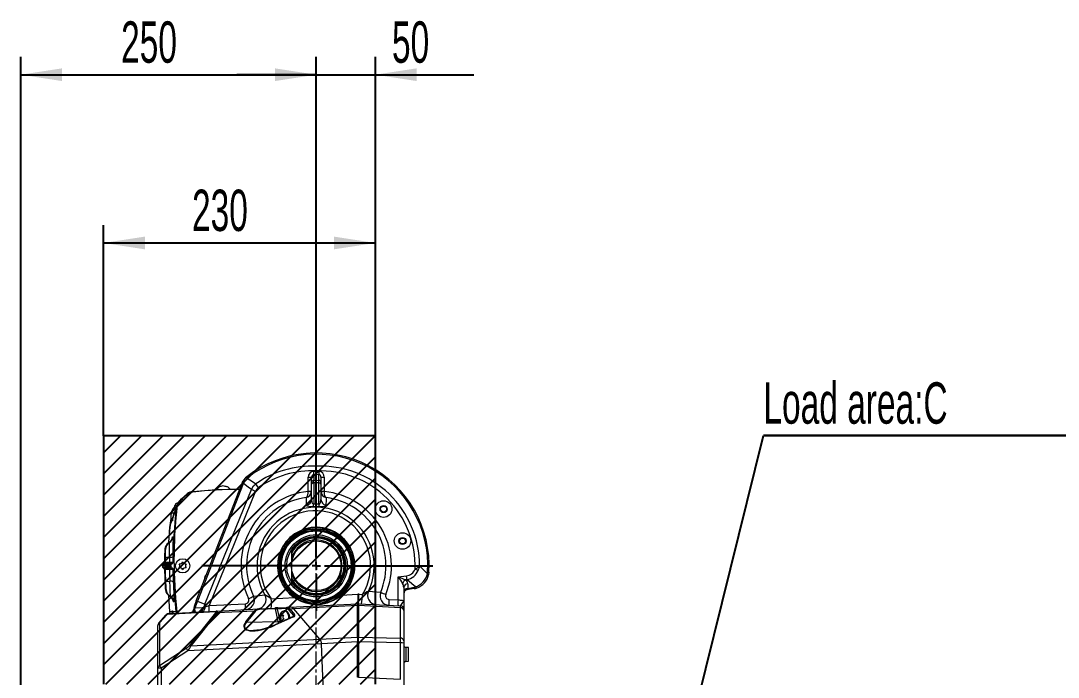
# Model space of a CAD drawing. Header units: millimetres. Extents: x -280 to 408, y 33 to 269.
# Drawn here: x 190 to 277.7, y 213.9 to 269.4 of the extents above; entities that cross this region are included whole.
import ezdxf

# ---------------------------------------------------------------- set-up
doc = ezdxf.new("R2010")
doc.units = ezdxf.units.MM
doc.linetypes.add('CENTERX2', pattern=[20.32, 12.7, -2.54, 2.54, -2.54])
doc.layers.add('FORMAT', color=7, linetype='Continuous')
doc.styles.add('SLDTEXTSTYLE0', font='TXT', dxfattribs={"width": 0.605})
doc.dimstyles.new('SLDDIMSTYLE0', dxfattribs={"dimtxt": 0, "dimasz": 3.5, "dimexe": 0, "dimexo": 0.0625, "dimgap": 0, "dimtad": 0, "dimtih": 1, "dimtoh": 1, "dimdec": 0, "dimrnd": 1e-09, "dimzin": 0, "dimdsep": 46, "dimtxsty": 'Standard', "dimsah": 1, "dimcen": 0.09, "dimadec": 0, "dimazin": 0, "dimtfac": 3.5, "dimtdec": 0, "dimtofl": 0, "dimtmove": 0, "dimatfit": 3, "dimfxl": 1, "dimfrac": 2, "dimtolj": 1, "dimtzin": 0, "dimarcsym": 0})
doc.dimstyles.new('SLDDIMSTYLE1', dxfattribs={"dimtxt": 3.5, "dimasz": 3.5, "dimexe": 0, "dimexo": 0.0625, "dimgap": 0.875, "dimtad": 1, "dimtoh": 1, "dimlfac": 10, "dimrnd": 1e-09, "dimzin": 12, "dimdsep": 46, "dimtxsty": 'SLDTEXTSTYLE0', "dimsah": 1, "dimcen": 0.09, "dimadec": 0, "dimazin": 0, "dimtfac": 1, "dimtdec": 3, "dimtofl": 0, "dimtmove": 0, "dimatfit": 3, "dimfxl": 1, "dimfrac": 2, "dimtolj": 1, "dimtzin": 12, "dimarcsym": 0})
doc.dimstyles.new('SLDDIMSTYLE2', dxfattribs={"dimtxt": 3.5, "dimasz": 3.5, "dimexe": 0, "dimexo": 0.0625, "dimgap": 0.875, "dimtad": 1, "dimtoh": 1, "dimlfac": 10, "dimrnd": 1e-09, "dimzin": 12, "dimdsep": 46, "dimtxsty": 'SLDTEXTSTYLE0', "dimsah": 1, "dimcen": 0.09, "dimadec": 0, "dimazin": 0, "dimtfac": 1, "dimtdec": 3, "dimtofl": 0, "dimtmove": 0, "dimatfit": 3, "dimfxl": 1, "dimfrac": 2, "dimtolj": 1, "dimtzin": 12, "dimarcsym": 0})

# ---------------------------------------------------------------- blocks, each defined once
blk = doc.blocks.new('SW_NOTE_1')
at = {"layer": 'FORMAT', "color": 0}
for p, q in [((0, 0), (26.459, 0)), ((26.459, 0), (0, 0)), ((0, 0), (26.459, 0)), ((26.459, 0), (0, 0)), ((0, 0), (26.459, 0)), ((26.459, 0), (0, 0))]:
    blk.add_line(p, q, dxfattribs=at)
at = {"layer": 'FORMAT', "color": 0, "insert": (0.004, 4.506), "char_height": 3.5, "attachment_point": 1, "style": 'SLDTEXTSTYLE0'}
blk.add_mtext('Load area:C', dxfattribs=at)
blk = doc.blocks.new('*D11')
at = {"layer": 'FORMAT', "color": 7, "transparency": 16777216}
for p, q in [((214.964, 233.614), (214.964, 266.364)), ((219.964, 234.314), (219.964, 266.364)), ((214.964, 264.864), (208.233, 264.864)), ((214.964, 264.864), (219.964, 264.864)), ((219.964, 264.864), (228.307, 264.864))]:
    blk.add_line(p, q, dxfattribs=at)
for points in [[(214.964, 264.864), (211.464, 265.403), (211.464, 264.326)], [(219.964, 264.864), (223.464, 264.326), (223.464, 265.403)]]:
    blk.add_solid(points, dxfattribs=at)
at = {"layer": 'FORMAT', "color": 7, "transparency": 16777216, "insert": (221.373, 269.376), "char_height": 3.5, "attachment_point": 1, "style": 'SLDTEXTSTYLE0'}
blk.add_mtext('50', dxfattribs=at)
blk = doc.blocks.new('*D12')
at = {"layer": 'FORMAT', "color": 7, "transparency": 16777216}
for p, q in [((196.964, 234.314), (196.964, 252.128)), ((219.964, 234.314), (219.964, 252.128)), ((196.964, 250.628), (219.964, 250.628))]:
    blk.add_line(p, q, dxfattribs=at)
for points in [[(196.964, 250.628), (200.464, 250.089), (200.464, 251.166)], [(219.964, 250.628), (216.464, 251.166), (216.464, 250.089)]]:
    blk.add_solid(points, dxfattribs=at)
at = {"layer": 'FORMAT', "color": 7, "transparency": 16777216, "insert": (204.454, 255.139), "char_height": 3.5, "attachment_point": 1, "style": 'SLDTEXTSTYLE0'}
blk.add_mtext('230', dxfattribs=at)
blk = doc.blocks.new('*D13')
at = {"layer": 'FORMAT', "color": 7, "transparency": 16777216}
for p, q in [((189.964, 147.614), (189.964, 266.364)), ((214.964, 224.391), (214.964, 266.364)), ((189.964, 264.864), (214.964, 264.864))]:
    blk.add_line(p, q, dxfattribs=at)
for points in [[(189.964, 264.864), (193.464, 264.326), (193.464, 265.403)], [(214.964, 264.864), (211.464, 265.403), (211.464, 264.326)]]:
    blk.add_solid(points, dxfattribs=at)
at = {"layer": 'FORMAT', "color": 7, "transparency": 16777216, "insert": (198.454, 269.376), "char_height": 3.5, "attachment_point": 1, "style": 'SLDTEXTSTYLE0'}
blk.add_mtext('250', dxfattribs=at)
blk = doc.blocks.new('SW_CENTERMARKSYMBOL_2')
at = {"layer": 'FORMAT', "color": 0}
for p, q in [((0, 0.7), (0, 10.3)), ((-0.7, 0), (-9.668, 0)), ((0, 0), (-0.35, 0)), ((0, 0), (0, 0.35)), ((0, 0), (0, -0.35)), ((0, 0), (0.35, 0)), ((0.7, 0), (9.875, 0)), ((0, -0.7), (0, -3.815))]:
    blk.add_line(p, q, dxfattribs=at)

msp = doc.modelspace()

# ---------------------------------------------------------------- hatches: boundary and pattern name
at = {"layer": 'FORMAT'}
h = msp.add_hatch(dxfattribs=at)
h.set_pattern_fill('ANSI31', color=256, scale=0.4, style=0)
h.paths.add_polyline_path([(219.964, 213.3144), (219.964, 234.3144), (196.964, 234.3144), (196.964, 213.3144)], flags=0)

# ---------------------------------------------------------------- linework, layer by layer
at = {"color": 7, "linetype": 'Continuous', "lineweight": 15}
for p, q in [((214.964, 231.3432), (214.964, 231.7538)), ((214.7361, 231.3132), (214.964, 231.3311)), ((214.964, 231.0379), (214.7466, 231.0209)), ((214.7466, 231.0209), (214.7466, 230.5396)), ((214.964, 231.3432), (214.964, 231.3311)), ((214.964, 231.3311), (214.964, 231.0379)), ((214.964, 231.3311), (215.1919, 231.3132)), ((214.964, 231.0379), (214.964, 230.5566)), ((215.1814, 231.0209), (214.964, 231.0379)), ((215.1814, 230.5396), (215.1814, 231.0209)), ((204.8041, 220.3494), (208.6841, 230.296)), ((208.7852, 230.2566), (204.9052, 220.3099)), ((206.9206, 230.0196), (206.9206, 230.0465)), ((209.0433, 230.8055), (209.0965, 230.8493)), ((209.1632, 230.7637), (209.1329, 230.7389)), ((214.2797, 230.8091), (214.564, 230.8091)), ((214.2797, 229.6184), (214.2797, 230.8091)), ((214.564, 230.3447), (214.564, 230.8091)), ((214.564, 230.2179), (214.564, 230.3447)), ((214.564, 228.9235), (214.564, 230.2179)), ((214.7466, 230.5396), (214.964, 230.5566)), ((214.964, 230.3452), (214.7466, 230.3282)), ((214.7466, 230.3282), (214.7466, 228.5166)), ((214.964, 230.3452), (214.964, 230.5566)), ((214.964, 230.5566), (215.1814, 230.5396)), ((214.964, 230.3452), (214.964, 228.518)), ((215.1814, 230.3282), (214.964, 230.3452)), ((215.1814, 228.5166), (215.1814, 230.3282)), ((215.364, 230.8091), (215.364, 230.3447)), ((215.364, 230.8091), (215.6483, 230.8091)), ((215.364, 230.3447), (215.364, 230.2179)), ((215.364, 230.2179), (215.364, 228.9235)), ((215.6483, 230.8091), (215.6483, 229.6184)), ((205.5292, 220.0664), (209.4737, 229.78)), ((209.8291, 229.6311), (205.8981, 219.9507)), ((214.2789, 229.5997), (214.2797, 229.6184)), ((214.2797, 229.6184), (214.564, 229.6184)), ((215.364, 229.6184), (215.6483, 229.6184)), ((215.6483, 229.6184), (215.6491, 229.5997)), ((203.014, 228.3229), (203.014, 228.4049)), ((203.2607, 228.6084), (203.2008, 228.6045)), ((214.964, 228.3039), (214.7263, 228.304)), ((214.964, 228.3039), (214.964, 228.518)), ((215.2017, 228.304), (214.964, 228.3039)), ((202.4803, 225.2863), (202.5735, 226.5952)), ((202.1286, 223.9614), (202.1261, 223.6342)), ((202.1288, 223.9813), (202.1286, 223.9614)), ((202.2056, 223.8443), (202.2061, 223.9833)), ((202.2057, 223.6346), (202.2056, 223.8443)), ((202.8266, 224.0732), (202.826, 223.6347)), ((212.8626, 224.6687), (212.864, 224.5644)), ((212.864, 224.5644), (212.864, 222.0644)), ((201.9677, 223.4366), (201.9232, 223.3144)), ((201.9232, 223.3144), (201.967, 223.1939)), ((201.9683, 223.4362), (201.9676, 223.4359)), ((202.0493, 223.4367), (201.9683, 223.4362)), ((202.0053, 223.3144), (202.0497, 223.4364)), ((202.16, 223.3144), (202.0053, 223.3144)), ((202.0487, 223.1951), (202.0053, 223.3144)), ((202.0483, 223.1949), (202.0487, 223.1951)), ((202.0493, 223.4367), (202.0497, 223.4364)), ((202.0516, 223.5234), (202.0518, 223.5234)), ((202.0538, 223.1061), (202.0534, 223.1062)), ((202.0538, 223.1061), (202.1351, 223.1063)), ((202.1322, 223.5237), (202.1331, 223.5236)), ((202.136, 223.1064), (202.1351, 223.1063)), ((202.16, 223.3144), (202.1948, 223.4297)), ((202.4361, 223.3144), (202.16, 223.3144)), ((202.1943, 223.2006), (202.16, 223.3144)), ((202.4361, 223.3144), (202.4575, 223.4269)), ((202.6258, 223.3144), (202.4361, 223.3144)), ((202.4573, 223.2028), (202.4361, 223.3144)), ((202.4575, 223.4269), (202.4409, 223.4269)), ((202.4466, 223.2028), (202.4573, 223.2028)), ((202.4949, 223.5194), (202.5078, 223.5194)), ((202.509, 223.1098), (202.5007, 223.1098)), ((202.6258, 223.3144), (202.6704, 223.4369)), ((202.6522, 223.3144), (202.6258, 223.3144)), ((202.6693, 223.1951), (202.6258, 223.3144)), ((202.6712, 223.3144), (202.667, 223.3144)), ((202.6683, 223.1954), (202.6693, 223.1951)), ((202.6694, 223.4365), (202.6704, 223.4369)), ((202.6712, 223.3144), (202.7159, 223.4372)), ((202.7145, 223.1953), (202.6712, 223.3144)), ((202.7523, 223.5236), (202.7531, 223.5238)), ((202.7563, 223.1064), (202.7555, 223.1065)), ((202.7563, 223.1064), (202.802, 223.1065)), ((211.7659, 222.7357), (211.7464, 222.8567)), ((221.8902, 222.3757), (222.6014, 222.4746)), ((221.8902, 220.4332), (221.8902, 222.3757)), ((222.6374, 222.1519), (222.5369, 222.1379)), ((224.373, 222.6475), (224.3908, 222.7872)), ((224.4991, 222.7811), (224.4702, 222.5605)), ((212.864, 222.0644), (212.8626, 221.96)), ((222.364, 221.4708), (222.364, 220.3835)), ((223.2618, 221.3876), (222.6011, 221.2712)), ((222.7071, 221.7934), (222.7071, 221.4001)), ((222.7071, 221.4001), (223.243, 221.4945)), ((202.5735, 219.4335), (202.4805, 220.8115)), ((211.1605, 220.5261), (213.1162, 220.6286)), ((217.0824, 220.8365), (218.4918, 220.9103)), ((218.586, 220.9103), (218.881, 220.8949)), ((221.1141, 220.4739), (221.8902, 220.4332)), ((222.364, 220.3835), (222.364, 219.6244)), ((202.487, 219.2727), (206.5683, 219.4866)), ((204.6664, 219.6039), (204.6933, 219.5245)), ((204.9052, 220.3099), (205.5292, 220.0664)), ((205.4421, 219.7812), (205.5378, 219.8106)), ((205.8981, 219.9507), (208.977, 220.1121)), ((206.5683, 219.4866), (210.1095, 219.6721)), ((209.7253, 219.4875), (206.5939, 219.3234)), ((209.0075, 218.5851), (209.7253, 219.4875)), ((209.7848, 219.4494), (209.067, 218.5469)), ((210.1095, 219.6721), (211.4509, 219.7424)), ((211.5084, 219.6767), (210.1671, 219.6064)), ((211.7433, 218.6049), (211.5084, 219.6767)), ((212.403, 219.6964), (211.6524, 219.657)), ((211.727, 219.7569), (212.4776, 219.7962)), ((212.3309, 219.5144), (212.251, 219.5144)), ((212.4776, 219.7962), (212.7433, 219.8102)), ((213.0659, 219.1171), (212.6722, 219.5734)), ((212.7433, 219.8102), (218.4656, 220.1101)), ((213.0664, 219.6626), (212.7449, 219.6458)), ((212.7449, 219.6458), (213.1386, 219.1894)), ((218.4538, 219.945), (213.0664, 219.6626)), ((215.2705, 217.1075), (213.0664, 219.6626)), ((218.4597, 219.9447), (218.4538, 219.945)), ((218.4597, 217.2753), (218.4597, 219.9447)), ((218.4861, 220.1836), (218.543, 220.1836)), ((218.5284, 220.1101), (218.5344, 220.1098)), ((218.5344, 220.1098), (222.0797, 219.924)), ((218.5344, 219.9452), (218.5344, 217.2758)), ((222.0797, 219.7594), (218.5344, 219.9452)), ((222.0797, 217.1921), (222.0797, 219.7594)), ((222.364, 219.6244), (222.364, 219.5421)), ((222.364, 219.5421), (222.364, 216.9747)), ((201.6411, 218.4645), (202.2798, 219.1738)), ((202.3499, 219.2051), (201.7112, 218.4958)), ((206.4312, 219.419), (202.3499, 219.2051)), ((202.6088, 219.279), (202.5735, 219.4335)), ((204.2309, 216.5508), (206.4628, 219.3384)), ((206.5939, 219.3234), (204.3621, 216.5358)), ((209.067, 218.5469), (211.7433, 218.6049)), ((213.0131, 219.0158), (211.4331, 218.3054)), ((213.0469, 218.9969), (211.4669, 218.2865)), ((211.8463, 219.025), (211.9311, 219.025)), ((212.0313, 218.7076), (211.9158, 218.7076)), ((212.0996, 219.1212), (212.2152, 219.1212)), ((201.564, 214.6415), (201.564, 218.2637)), ((201.7112, 218.4958), (201.7112, 214.8736)), ((209.6581, 217.8431), (209.7477, 217.8488)), ((204.3621, 216.5358), (215.2705, 217.1075)), ((215.2705, 217.1075), (218.4538, 217.2743)), ((218.4656, 216.8716), (215.4161, 216.7118)), ((218.4538, 217.2743), (218.4597, 217.2753)), ((218.4656, 213.887), (218.4656, 216.8716)), ((218.5344, 216.8725), (218.5284, 216.8716)), ((218.5284, 216.8716), (218.5284, 213.887)), ((218.5344, 217.2758), (222.0797, 217.1921)), ((222.0797, 216.7888), (218.5344, 216.8725)), ((222.364, 216.9747), (222.364, 216.7731)), ((201.7112, 214.8736), (203.9621, 216.3351)), ((204.0992, 216.1187), (201.8483, 214.6572)), ((215.4161, 216.7118), (204.0992, 216.1187)), ((215.6831, 210.2207), (215.4161, 216.7118)), ((222.0797, 213.7107), (222.0797, 216.7888)), ((222.364, 216.7731), (222.364, 212.5718)), ((222.764, 216.3934), (222.5535, 216.4044)), ((222.764, 215.2353), (222.764, 216.3934)), ((222.5535, 215.2243), (222.764, 215.2353)), ((201.564, 209.7491), (201.564, 214.6415)), ((201.8483, 214.6572), (201.8483, 209.7648)), ((218.5284, 213.887), (222.0797, 213.7107))]:
    msp.add_line(p, q, dxfattribs=at)
at = {"color": 8, "linetype": 'Continuous', "lineweight": 15}
for p, q in [((203.2008, 228.6045), (203.2008, 228.5002)), ((202.7936, 227.1594), (202.7894, 227.1334)), ((202.0518, 223.5234), (202.0519, 223.5235)), ((202.8039, 219.4618), (202.7978, 219.4949)), ((211.6524, 219.657), (211.8425, 218.7892)), ((211.7831, 218.4628), (211.7433, 218.6049)), ((211.8491, 218.7592), (211.8754, 218.639)), ((211.8754, 218.639), (211.9086, 218.5192)), ((213.0153, 219.017), (213.0659, 219.1171)), ((222.5535, 216.4044), (222.5535, 215.2243))]:
    msp.add_line(p, q, dxfattribs=at)
at = {"color": 7, "linetype": 'Continuous', "lineweight": 15, "flags": 128}
for points in [[(206.8762, 230.0462), (206.8852, 230.0501), (206.9125, 230.0551), (206.9206, 230.0463), (206.9118, 230.0248), (206.9022, 230.0108)], [(207.2491, 230.0141), (207.2541, 230.0477), (207.279, 230.0584), (207.3216, 230.0549), (207.3737, 230.0388), (207.434, 230.0111), (207.4631, 229.9948)], [(208.6841, 230.296), (208.6857, 230.2954), (208.6906, 230.2935), (208.6987, 230.2903), (208.71, 230.2859), (208.7244, 230.2803), (208.7418, 230.2735), (208.7621, 230.2656), (208.7852, 230.2566)], [(208.7088, 230.3551), (208.7767, 230.486), (209.0433, 230.8055)], [(209.1329, 230.7389), (208.868, 230.4181), (208.7985, 230.2884)], [(209.4737, 229.78), (209.2101, 229.9803), (208.7985, 230.2884)], [(209.0965, 230.8493), (209.0976, 230.8479), (209.1008, 230.8438), (209.1061, 230.8369), (209.1136, 230.8274), (209.123, 230.8152), (209.1345, 230.8005), (209.1479, 230.7833), (209.1632, 230.7637)], [(209.1329, 230.7389), (209.5587, 230.4418), (209.8395, 230.2439)], [(209.4737, 229.78), (209.6592, 230.0737), (209.8395, 230.2439)], [(214.7466, 230.3282), (214.7101, 230.3246), (214.6756, 230.3172), (214.644, 230.3065), (214.6166, 230.2927), (214.5942, 230.2764), (214.5776, 230.2581), (214.5674, 230.2383), (214.564, 230.2179)], [(215.364, 230.2179), (215.3606, 230.2383), (215.3504, 230.2581), (215.3339, 230.2764), (215.3115, 230.2927), (215.284, 230.3065), (215.2525, 230.3172), (215.2179, 230.3246), (215.1814, 230.3282)], [(203.293, 228.6561), (203.5618, 228.9828), (204.0559, 229.4171)], [(204.5192, 229.5976), (206.4563, 229.7683), (208.4391, 229.8127), (208.4946, 229.8102)], [(210.0569, 229.9146), (209.9419, 229.8129), (209.8291, 229.6311)], [(214.1336, 229.0935), (214.1341, 229.0938), (214.1342, 229.0939), (214.1345, 229.0941), (214.135, 229.0945), (214.1359, 229.0951), (214.1372, 229.0961), (214.1394, 229.0977), (214.143, 229.1005), (214.1486, 229.1053), (214.1575, 229.1139), (214.1718, 229.1304), (214.2045, 229.1833), (214.2538, 229.3285), (214.2734, 229.4526), (214.2789, 229.5997)], [(215.7944, 229.0935), (215.7939, 229.0938), (215.7938, 229.0939), (215.7936, 229.0941), (215.793, 229.0945), (215.7922, 229.0951), (215.7908, 229.0961), (215.7886, 229.0977), (215.7851, 229.1005), (215.7794, 229.1053), (215.7705, 229.1139), (215.7563, 229.1304), (215.7235, 229.1833), (215.6743, 229.3285), (215.6546, 229.4526), (215.6491, 229.5997)], [(214.1415, 228.4406), (214.1388, 228.6506), (214.1336, 229.0935)], [(214.7263, 228.304), (214.6406, 228.3027), (214.4814, 228.3069), (214.3308, 228.3236), (214.2075, 228.3601), (214.1576, 228.3973), (214.1415, 228.4406)], [(214.564, 228.9235), (214.5843, 228.7223), (214.6227, 228.6128), (214.6698, 228.5495), (214.6941, 228.5317), (214.7197, 228.5207), (214.7466, 228.5166)], [(215.1814, 228.5166), (215.2066, 228.5202), (215.234, 228.5317), (215.2706, 228.5619), (215.3311, 228.6758), (215.364, 228.9235)], [(215.7865, 228.4406), (215.7677, 228.3942), (215.6643, 228.3389), (215.5201, 228.3129), (215.3735, 228.3037), (215.2017, 228.304)], [(215.7944, 229.0935), (215.7921, 228.8838), (215.7865, 228.4406)], [(202.8129, 227.3847), (202.7776, 227.2813), (202.7225, 227.1201), (202.6812, 226.9988), (202.6518, 226.9129), (202.6368, 226.8688)], [(203.1098, 228.18), (203.1027, 228.1587), (203.0879, 228.1149), (203.0485, 227.9983), (202.9531, 227.7168), (202.8417, 227.3878), (202.8114, 227.298)], [(202.9087, 227.7695), (202.8662, 227.5717), (202.8681, 227.5455)], [(203.0078, 227.9546), (203.0043, 227.9511), (202.9087, 227.7695)], [(202.5735, 226.5952), (202.6337, 226.8582), (202.6388, 226.8677)], [(202.7672, 227.1336), (202.7668, 227.1352), (202.7677, 227.1691)], [(202.7894, 227.1334), (202.7821, 227.1335), (202.7672, 227.1336)], [(202.8118, 227.3026), (202.8086, 227.2741), (202.8002, 227.2033), (202.7953, 227.1669), (202.7941, 227.159), (202.7947, 227.1619), (202.7965, 227.1693), (202.8002, 227.1811), (202.8127, 227.2095), (202.8408, 227.2492), (202.8455, 227.2527)], [(202.7873, 225.6652), (202.7875, 225.6663), (202.7853, 225.655), (202.7793, 225.6295), (202.7666, 225.5886), (202.742, 225.5293), (202.6987, 225.454), (202.6352, 225.3755), (202.5502, 225.3022), (202.503, 225.2754)], [(202.8019, 225.7586), (202.8248, 225.7633), (202.8449, 225.7674)], [(202.3788, 225.1764), (202.3251, 225.1227), (202.2646, 225.0407), (202.2207, 224.9595), (202.1914, 224.8849), (202.1743, 224.8241), (202.1652, 224.7789), (202.1598, 224.7429), (202.1557, 224.7057), (202.1508, 224.647), (202.1453, 224.5549), (202.1404, 224.4474), (202.1357, 224.3137), (202.1318, 224.1655), (202.129, 224.0096), (202.1287, 223.979)], [(202.505, 225.273), (202.5273, 225.2771), (202.5489, 225.2811)], [(202.2029, 224.6947), (202.1807, 224.691), (202.1579, 224.6872)], [(202.5402, 224.0322), (202.5396, 223.6794), (202.5398, 223.6256)], [(201.967, 223.1946), (201.967, 223.1946), (201.9676, 223.1944)], [(202.0487, 223.1951), (202.0487, 223.1951), (202.0528, 223.1961), (202.079, 223.1978), (202.1624, 223.2001), (202.1943, 223.2006), (202.1943, 223.2006)], [(202.1948, 223.4297), (202.1948, 223.4297), (202.1342, 223.4312), (202.0797, 223.4332), (202.0538, 223.4353), (202.0497, 223.4364), (202.0497, 223.4364)], [(202.1261, 223.6342), (202.1312, 223.6342), (202.1515, 223.6343), (202.2057, 223.6346)], [(202.2118, 222.9965), (202.2071, 222.9964), (202.1876, 222.9963), (202.1299, 222.9961)], [(202.2383, 222.0382), (202.2176, 222.6998), (202.2118, 222.9965)], [(202.5461, 223.0041), (202.5532, 222.6582), (202.5747, 222.0039)], [(202.7531, 223.5238), (202.7574, 223.5238), (202.774, 223.5239), (202.7762, 223.5239), (202.7824, 223.5239), (202.7982, 223.5239)], [(202.826, 223.6347), (202.8302, 223.6347), (202.8461, 223.6348), (202.8713, 223.6349)], [(202.8327, 222.9966), (202.857, 222.1251), (202.863, 221.9763)], [(203.1098, 219.4488), (202.9241, 221.7524), (202.8792, 222.9968)], [(211.7464, 222.8567), (211.7162, 223.1955), (211.714, 223.3144)], [(223.7093, 223.3148), (224.07, 222.9569), (224.373, 222.6475)], [(223.3613, 221.5237), (223.0555, 221.795), (222.6374, 222.1519)], [(224.4702, 222.5605), (224.4702, 222.5694), (224.4667, 222.579), (224.4595, 222.5892), (224.4489, 222.6), (224.4348, 222.6113), (224.4174, 222.623), (224.3968, 222.6351), (224.373, 222.6475)], [(202.1583, 221.9956), (202.1615, 221.9183), (202.1691, 221.7682), (202.1775, 221.6293), (202.1862, 221.5066), (202.1949, 221.403), (202.2046, 221.3133), (202.2142, 221.2508), (202.2275, 221.1907), (202.2468, 221.129), (202.2788, 221.054), (202.3328, 220.9632), (202.3545, 220.9372)], [(202.2078, 221.3253), (202.233, 221.3206), (202.2576, 221.316)], [(202.863, 221.9763), (202.8769, 221.6658), (202.8914, 221.3686), (202.9056, 221.0926), (202.9185, 220.8463), (202.9292, 220.637), (202.9366, 220.4701), (202.9377, 220.4328)], [(222.5998, 221.2708), (222.6017, 221.2713), (222.6013, 221.2712)], [(222.699, 221.3268), (222.6801, 221.2975), (222.6188, 221.2746), (222.6011, 221.2712)], [(222.7071, 221.4001), (222.704, 221.3717), (222.7012, 221.3473), (222.699, 221.3268)], [(223.2618, 221.3876), (223.2615, 221.3894), (223.2606, 221.3945), (223.2591, 221.4031), (223.257, 221.415), (223.2543, 221.4302), (223.2511, 221.4486), (223.2473, 221.4701), (223.243, 221.4945)], [(223.4589, 221.4363), (223.4499, 221.4354), (223.4399, 221.4379), (223.4289, 221.4439), (223.4169, 221.4533), (223.4041, 221.466), (223.3905, 221.4821), (223.3762, 221.5014), (223.3613, 221.5237)], [(202.6227, 220.7413), (202.5975, 220.7455), (202.5718, 220.7499)], [(204.8041, 220.3494), (204.83, 220.3393), (204.9052, 220.3099)], [(209.6575, 220.7528), (209.9248, 220.7787), (210.6134, 220.8497)], [(219.3798, 221.1713), (219.73, 221.1362), (220.415, 221.0721)], [(221.8902, 220.4332), (221.9839, 220.4234), (222.0733, 220.414), (222.1552, 220.4054), (222.2267, 220.3979), (222.2851, 220.3918), (222.3284, 220.3873), (222.355, 220.3845), (222.364, 220.3835)], [(222.0797, 219.924), (222.1136, 219.954), (222.1699, 220.0399), (222.2909, 220.2114), (222.3492, 220.312), (222.3598, 220.3457), (222.364, 220.3829), (222.364, 220.3835)], [(202.7669, 219.4385), (202.7654, 219.4727), (202.7666, 219.4952)], [(202.7666, 219.4952), (202.7768, 219.4951), (202.7978, 219.4949)], [(202.7978, 219.4949), (202.8005, 219.4874), (202.8085, 219.4397)], [(202.9345, 220.2651), (202.9064, 220.2694), (202.8826, 220.273)], [(204.5448, 219.5054), (204.5435, 219.5005), (204.5294, 219.4696), (204.4862, 219.4163), (204.4407, 219.3839), (204.4146, 219.373), (204.4162, 219.3732)], [(204.5458, 219.5088), (204.5482, 219.5184), (204.5759, 219.5801), (204.5988, 219.6018), (204.6467, 219.6106), (204.6664, 219.6039)], [(204.6005, 219.7292), (204.6004, 219.7288), (204.5994, 219.7158), (204.625, 219.6644), (204.6743, 219.6078)], [(204.6743, 219.6078), (204.677, 219.581), (204.6933, 219.5245)], [(204.6933, 219.5245), (204.7079, 219.4969), (204.7627, 219.4399)], [(204.7213, 219.7595), (205.3146, 219.7776), (205.4421, 219.7812)], [(205.5378, 219.8106), (205.5265, 219.7318), (205.5076, 219.658), (205.4818, 219.5913), (205.4497, 219.5336), (205.4122, 219.4864), (205.3703, 219.4509), (205.3252, 219.4282), (205.2781, 219.4189)], [(211.727, 219.7569), (211.7003, 219.7555), (211.6688, 219.7539), (211.6338, 219.752), (211.5965, 219.7501), (211.5581, 219.7481), (211.5202, 219.7461), (211.484, 219.7442), (211.4509, 219.7424)], [(212.0964, 219.4566), (212.128, 219.4785), (212.2163, 219.5116), (212.3068, 219.5072), (212.3938, 219.4655), (212.4718, 219.3892), (212.5359, 219.2831), (212.5822, 219.1538), (212.6076, 219.0094), (212.6107, 218.8591), (212.6089, 218.834)], [(212.3309, 219.5144), (212.3866, 219.5072), (212.4736, 219.4655), (212.5517, 219.3892), (212.6158, 219.2831), (212.662, 219.1538), (212.6875, 219.0094), (212.6911, 218.871)], [(218.4658, 220.1101), (218.4754, 220.1288), (218.4861, 220.1836)], [(218.543, 220.1836), (218.5365, 220.1284), (218.5284, 220.1101)], [(202.7906, 219.288), (202.7702, 219.4005), (202.7669, 219.4385)], [(204.7627, 219.4399), (204.5185, 219.3826), (204.4252, 219.3742)], [(211.8862, 218.6824), (211.905, 218.7063), (211.9341, 218.7038), (211.9741, 218.682), (212.0175, 218.6458), (212.0642, 218.597), (212.0691, 218.5913)], [(212.2017, 219.1464), (212.1194, 219.1225), (212.0661, 219.1249), (212.0254, 219.1467), (212.0033, 219.1829), (211.9982, 219.2318), (212.0019, 219.2573)], [(211.4331, 218.3054), (211.2544, 218.2285), (210.9066, 218.0974), (210.5619, 217.9909), (210.2343, 217.9124), (209.9356, 217.8626), (209.6996, 217.8412), (209.6582, 217.8408)]]:
    msp.add_lwpolyline(points, dxfattribs=at)
at = {"color": 8, "linetype": 'Continuous', "lineweight": 15, "flags": 128}
for points in [[(202.8449, 225.7674), (202.8492, 225.7423), (202.8506, 225.6711)], [(202.6693, 223.1951), (202.6924, 223.1952), (202.6986, 223.1953), (202.7106, 223.1953)], [(202.7126, 223.4372), (202.6999, 223.4371), (202.6937, 223.437), (202.6704, 223.4369)], [(213.0469, 218.9969), (213.0379, 219.0061), (213.0295, 219.0126), (213.0219, 219.0161), (213.0154, 219.0165), (213.0131, 219.0158)], [(209.067, 218.5469), (208.9722, 218.4245), (208.8871, 218.2271), (208.8914, 218.1084), (208.9567, 217.999), (209.0596, 217.9271), (209.2397, 217.8674), (209.573, 217.8376), (209.6581, 217.8431)], [(211.4669, 218.2865), (211.4579, 218.2957), (211.4495, 218.3022), (211.4419, 218.3057), (211.4354, 218.3061), (211.4331, 218.3054)]]:
    msp.add_lwpolyline(points, dxfattribs=at)
at = {"color": 7, "linetype": 'Continuous', "lineweight": 15}
for centre, radius in [((220.664, 228.1144), 0.7), ((220.664, 228.1144), 0.3025), ((220.664, 228.1144), 0.25), ((214.964, 223.3144), 3.25), ((214.964, 223.3144), 3.2319), ((214.964, 223.3144), 3.1284), ((214.964, 223.3144), 3.0344), ((214.964, 223.3144), 2.95), ((214.964, 223.3144), 2.634), ((214.964, 223.3144), 2.5), ((222.264, 225.4144), 0.7), ((222.264, 225.4144), 0.3025), ((222.264, 225.4144), 0.25), ((214.964, 223.3144), 2.1), ((203.664, 223.3144), 0.6)]:
    msp.add_circle(centre, radius, dxfattribs=at)
for centre, radius, start, end in [((214.964, 223.3144), 9.55, 356.798983, 127.908207), ((214.964, 223.3144), 9.4415, 356.798983, 127.908207), ((214.6688, 223.3046), 8.4543, 87.99884, 124.83542), ((215.262, 223.3117), 8.4473, 0.020969, 92.021325), ((212.5654, 231.0893), 2.1823, 358.203658, 5.889408), ((217.3626, 231.0893), 2.1823, 174.110592, 181.796342), ((207.1015, 229.4326), 0.6539, 110.159041, 148.912493), ((207.078, 229.7663), 0.3011, 55.370991, 125.7081), ((207.1799, 229.4797), 0.5869, 32.558137, 63.006511), ((209.8952, 229.8236), 1.3, 155.86727, 158.690117), ((208.8722, 230.4811), 0.2063, 217.640359, 249.076842), ((209.4373, 230.0022), 0.7, 155.86727, 158.690117), ((208.9688, 230.6118), 0.2075, 37.739822, 68.971916), ((216.0686, 234.1192), 7.3362, 211.886627, 214.968604), ((214.7614, 230.3428), 0.1974, 94.303768, 179.433487), ((215.1666, 230.3428), 0.1974, 0.566513, 85.696232), ((206.0136, 226.6948), 3.3, 125.648888, 144.351112), ((204.6392, 228.6048), 1, 96.891743, 125.682312), ((204.644, 228.6044), 0.95, 96.892818, 125.648888), ((208.1304, 199.7643), 30, 89.340019, 96.892818), ((215.7874, 244.3568), 15.8855, 246.580997, 247.970785), ((214.013, 229.6323), 0.5521, 282.614425, 353.829798), ((212.9498, 214.0261), 15.6302, 84.079993, 85.122209), ((216.9782, 214.0261), 15.6302, 94.877791, 95.920007), ((215.915, 229.6323), 0.5521, 186.170202, 257.385575), ((203.4917, 227.6812), 0.8, 115.331245, 173.162695), ((500.9687, 126.0791), 314.8959, 161.032568, 161.202692), ((203.214, 228.4049), 0.2, 93.799492, 180), ((204.1039, 228.0708), 1, 144.178143, 173.734306), ((204.104, 228.0644), 0.95, 144.351112, 173.811207), ((214.8934, 223.3143), 5.8289, 97.490055, 206.068597), ((214.9121, 223.3143), 4.9551, 334.374714, 209.827595), ((214.0717, 228.928), 0.4924, 278.153232, 359.476751), ((213.7893, 228.5007), 0.9574, 348.141032, 0.95281), ((216.1387, 228.5007), 0.9574, 179.04719, 191.858968), ((215.8564, 228.928), 0.4924, 180.523249, 261.846768), ((215.0346, 223.3143), 5.829, 337.376754, 82.509823), ((242.4129, 223.0144), 40, 173.162695, 174.408943), ((202.7772, 226.981), 0.7993, 80.527907, 95.731577), ((203.5412, 227.1245), 0.7747, 154.512391, 176.70261), ((203.8782, 227.1835), 1.073, 159.156885, 173.873337), ((242.8712, 223.8144), 40.0003, 173.734356, 180.257065), ((242.8767, 223.86), 39.95, 173.811207, 186.323606), ((242.4144, 223.0143), 40.0015, 174.408988, 175.510132), ((-123.6938, 337.3499), 344.5533, 341.24971, 341.350449), ((200.9947, 227.4564), 1.8235, 349.798281, 355.01814), ((214.964, 223.3144), 3.26, 310.527879, 235.472121), ((202.2028, 225.7913), 0.6, 300.242599, 356.880538), ((202.2458, 225.7988), 0.5999, 300.349734, 356.991905), ((446.0848, 221.2233), 243.2748, 178.952415, 179.328781), ((214.964, 223.3144), 2.455, 0, 148.96856), ((214.964, 223.3144), 2.405, 0, 150.830408), ((214.964, 223.3144), 2.4, 208.955024, 90), ((214.964, 223.3144), 2.4, 90, 151.044976), ((214.964, 223.3144), 2.35, 206.668661, 90), ((214.964, 223.3144), 2.35, 90, 153.331339), ((202.8575, 224.6683), 0.6999, 120.241368, 178.451855), ((202.9026, 224.6771), 0.7, 120.352931, 178.557487), ((139.8917, 225.0924), 62.6575, 359.030483, 0.172578), ((214.964, 223.3144), 2.1866, 196.179382, 90), ((214.964, 223.3144), 2.1866, 90, 163.820618), ((208.5626, 224.0701), 6.4344, 174.496452, 180.790583), ((189.6462, 224.2819), 12.5634, 358.637968, 1.882873), ((202.4878, 223.2244), 0.8095, 86.288805, 110.367719), ((202.5866, 224.7283), 0.6976, 266.187314, 290.123763), ((202.1078, 223.2458), 0.1498, 199.969233, 248.725618), ((202.1085, 223.3847), 0.1498, 112.301333, 160.031337), ((201.6436, 283.3025), 60.109, 270.308871, 270.38573), ((202.1086, 223.2457), 0.15, 199.988991, 248.570667), ((202.1093, 223.3849), 0.15, 112.471429, 160.005754), ((202.1892, 223.2462), 0.15, 199.991777, 248.86579), ((202.1897, 223.2465), 0.15, 200.020453, 249.019941), ((202.1902, 223.3854), 0.15, 112.764778, 160.008418), ((202.1907, 223.3851), 0.1501, 112.586714, 159.977452), ((202.0059, 223.6344), 0.12, 292.461033, 359.98983), ((202.0061, 223.6344), 0.12, 292.4746, 359.898524), ((202.1611, 200.3052), 23.2186, 90.071251, 90.26925), ((202.01, 222.9944), 0.12, 0.79232, 68.577003), ((242.3692, 223.6341), 40.2443, 180.90849, 182.268469), ((202.0857, 223.6344), 0.12, 292.77507, 0.093272), ((202.2549, 225.9666), 2.446, 267.14558, 270.422564), ((202.0918, 222.9944), 0.12, 0.993459, 68.855894), ((202.2593, 220.0428), 3.0661, 89.714801, 92.305462), ((202.4496, 208.2704), 14.9324, 90.011382, 90.979463), ((202.3287, 223.2371), 0.1392, 195.200145, 247.135873), ((202.3301, 223.3925), 0.1403, 114.029358, 164.590511), ((202.4379, 233.7109), 10.284, 268.645551, 270.016636), ((202.4936, 228.1334), 4.508, 266.338745, 270.586581), ((202.4825, 218.4649), 4.5396, 89.197377, 93.417883), ((202.5999, 261.1011), 37.5819, 269.501572, 269.840029), ((202.6037, 172.5104), 50.5995, 90.116663, 90.372697), ((202.5739, 223.4111), 0.134, 126.121417, 173.250748), ((202.5783, 223.2172), 0.1325, 186.233348, 234.12553), ((202.4951, 221.2835), 1.9197, 84.825768, 91.128002), ((202.5886, 223.2149), 0.1318, 185.261506, 232.884722), ((202.5897, 223.4149), 0.1327, 128.102879, 174.82414), ((202.469, 225.5074), 2.0805, 269.684265, 275.527914), ((202.4104, 223.6176), 0.1296, 310.700671, 3.549782), ((202.4185, 223.0119), 0.1278, 356.495635, 49.982706), ((202.5388, 228.7192), 5.1999, 269.658682, 272.352856), ((202.5528, 217.1782), 5.9318, 88.041936, 90.422716), ((202.5842, 226.7432), 3.1179, 269.183057, 274.447523), ((202.6019, 219.6501), 3.3544, 86.054326, 90.953534), ((202.8088, 223.2461), 0.1494, 199.846875, 249.098013), ((202.8102, 223.2463), 0.1499, 199.989174, 248.964636), ((202.81, 223.3858), 0.1495, 112.724048, 160.146821), ((202.8114, 223.3856), 0.15, 112.855601, 160.004303), ((202.8552, 223.2464), 0.1496, 199.932068, 249.188711), ((202.8567, 223.3861), 0.1497, 112.975664, 160.047136), ((202.706, 223.6344), 0.12, 292.668534, 0.14817), ((202.7127, 222.9944), 0.12, 1.057135, 69.132573), ((202.7513, 223.6344), 0.12, 293.018311, 0.257055), ((202.7593, 222.9944), 0.12, 1.171109, 69.120518), ((202.951, 203.4774), 19.5196, 90.210646, 90.347213), ((203.4232, 223.7315), 0.25, 255.572107, 344.42766), ((203.1824, 223.3144), 0.25, 315.571545, 44.428455), ((203.4232, 222.8972), 0.25, 15.57561, 104.424622), ((203.9048, 223.7315), 0.25, 195.571898, 284.428334), ((203.9048, 222.8973), 0.25, 75.573994, 164.425774), ((204.1456, 223.3144), 0.25, 135.57007, 224.42993), ((214.964, 223.3144), 2.455, 210.805893, 0), ((214.964, 223.3144), 2.405, 209.169592, 0), ((214.964, 223.3144), 3.25, 310.517523, 0), ((222.5163, 223.335), 0.8646, 275.648784, 338.440585), ((222.755, 224.1593), 1.2743, 296.33993, 318.493677), ((218.1222, 208.6972), 15.2343, 68.978156, 70.048983), ((221.7225, 223.7087), 2.0255, 337.010977, 348.786148), ((205.9626, 222.244), 0.45, 128.94977, 188.430464), ((430.8776, 363.3852), 252.1099, 214.0086, 214.162399), ((259.0031, 322.3167), 106.6094, 249.627592, 249.997918), ((222.773, 221.6701), 0.524, 116.773759, 163.917437), ((217.7016, 221.7655), 4.9508, 4.476804, 8.235029), ((222.3974, 223.4215), 1.292, 280.705346, 337.048002), ((222.786, 223.059), 1.6395, 290.541717, 345.464351), ((223.0004, 222.8658), 1.5012, 287.784143, 348.265455), ((228.6784, 298.3718), 75.7061, 266.753315, 266.835436), ((208.2339, 222.1178), 6.0779, 180.721925, 187.491786), ((202.9066, 221.3645), 0.6999, 183.210337, 241.418023), ((202.4926, 222.8651), 0.8651, 252.903472, 275.447785), ((191.6185, 221.393), 10.6393, 359.585141, 3.476758), ((202.9563, 221.3566), 0.6999, 183.330002, 241.536982), ((202.6484, 221.2539), 0.7535, 73.447338, 95.60856), ((174.0992, 220.2889), 28.5271, 0.908728, 3.446621), ((222.7187, 221.4373), 0.3563, 91.866922, 174.615082), ((222.7188, 221.0439), 0.3563, 91.868779, 174.615337), ((222.7464, 220.9472), 0.3826, 97.129646, 178.422834), ((222.6779, 220.9679), 0.3129, 104.451436, 180.758316), ((223.0868, 222.3808), 0.9, 279.996487, 287.757284), ((223.0015, 222.8649), 1.5, 279.996487, 287.757284), ((202.2847, 220.2231), 0.5999, 4.777569, 61.415371), ((202.3148, 220.2469), 0.5621, 13.750085, 61.950944), ((202.3367, 220.2139), 0.6, 4.895976, 61.532728), ((210.347, 218.1864), 5.95, 158.682892, 164.971951), ((208.9343, 220.4114), 0.7997, 273.063668, 25.274809), ((208.97, 220.4132), 0.3012, 271.33764, 24.925359), ((205.8646, 227.6333), 7.8566, 295.469158, 298.865471), ((209.9162, 220.4611), 0.7982, 274.186564, 29.128631), ((200.3369, 202.8488), 20.7277, 58.521308, 60.27836), ((207.3322, 220.1267), 3.8491, 354.043273, 5.956727), ((214.964, 223.3148), 3.2604, 235.477059, 310.522759), ((218.5389, 220.0116), 0.9, 87, 93), ((206.3469, 220.2503), 12.1628, 0.68312, 3.110593), ((218.529, 219.8417), 0.5541, 87.912037, 92.087963), ((206.3647, 221.5243), 12.2367, 354.706552, 357.124182), ((215.0037, 220.8974), 3.8774, 348.070663, 359.962087), ((221.0732, 217.5275), 4.0181, 114.925298, 123.064106), ((220.0986, 220.8261), 0.7974, 154.345441, 265.926527), ((221.1567, 220.7731), 0.7996, 158.041481, 266.949334), ((224.2157, 229.1956), 8.9687, 244.927103, 247.897941), ((221.1224, 220.7758), 0.3021, 158.605857, 268.422254), ((223.5067, 220.2242), 2.4056, 174.043118, 185.956882), ((224.2829, 220.1835), 2.4057, 174.043303, 185.956697), ((201.9253, 219.3046), 0.8932, 7.018479, 10.182738), ((201.0648, 281.9664), 62.551, 271.597395, 271.873577), ((204.1039, 219.5579), 1, 186.265694, 194.552543), ((204.114, 219.5644), 0.95, 186.323606, 195.533449), ((204.3976, 219.7378), 0.3646, 274.341424, 324.197533), ((210.3438, 218.1871), 5.9467, 164.971166, 167.159153), ((208.4478, 204.6524), 15.5599, 103.856449, 104.315117), ((204.8438, 219.2485), 0.3973, 115.255819, 116.527585), ((204.1643, 219.8489), 0.5641, 334.69176, 350.877756), ((210.347, 218.1864), 5.8415, 158.682892, 164.3775), ((205.022, 219.8273), 0.4226, 277.719689, 353.733719), ((212.9334, 217.6502), 7.7885, 161.931762, 164.121161), ((207.463, 220.005), 1.935, 178.199262, 185.765724), ((203.5054, 219.7011), 2.4057, 354.043303, 5.956697), ((206.5826, 219.2846), 0.2025, 94.058517, 138.391634), ((206.5844, 219.8625), 2.4056, 354.043118, 5.956882), ((209.6725, 219.3397), 0.157, 44.296409, 70.322254), ((210.0956, 219.6019), 0.0717, 3.66772, 78.762252), ((211.4369, 219.6721), 0.0717, 3.680293, 78.739374), ((211.7424, 219.6676), 0.0907, 99.793044, 186.671255), ((212.5084, 218.9157), 0.6788, 127.701158, 213.429841), ((212.493, 219.7069), 0.0907, 99.792966, 186.671332), ((212.8035, 219.5143), 0.144, 114.03088, 155.733587), ((218.9443, 219.9928), 0.4928, 166.232386, 185.566169), ((218.6708, 219.9463), 0.217, 131.001498, 180.339998), ((218.6767, 219.946), 0.217, 131.002027, 180.33947), ((218.503, 219.113), 0.8328, 87.843442, 92.980137), ((218.497, 219.5109), 0.6, 87, 93), ((217.4042, 220.0275), 1.1331, 355.836251, 4.163749), ((222.064, 219.6244), 0.3, 0, 87), ((222.104, 219.4965), 0.264, 9.940948, 95.273446), ((202.5027, 218.9731), 0.3, 93, 138), ((202.3539, 219.1019), 0.1033, 92.223002, 135.875247), ((202.5014, 219.0707), 0.2025, 94.066615, 138.391555), ((201.4491, 266.8295), 47.4093, 271.359032, 271.592834), ((203.6079, 219.5308), 0.8046, 186.50416, 196.32621), ((206.4986, 219.0707), 0.2702, 69.330585, 97.6127), ((208.9546, 218.4373), 0.157, 44.296409, 70.322254), ((211.7354, 218.9083), 0.3035, 271.495098, 297.483859), ((211.5516, 219.3939), 0.4706, 308.441137, 343.12376), ((218.4205, 219.6578), 6.6067, 185.493334, 188.490179), ((211.6337, 218.8162), 0.3573, 342.300051, 35.820084), ((211.908, 219.176), 0.1527, 278.684101, 342.451421), ((212.2188, 218.6561), 0.1495, 80.354435, 200.606045), ((212.3511, 218.9906), 0.2158, 133.792562, 240.19047), ((212.972, 219.1268), 0.1185, 290.323259, 324.159867), ((213.1973, 219.0578), 0.1442, 114.053059, 155.711408), ((201.8298, 218.2578), 0.2658, 116.48237, 178.731831), ((201.864, 218.2637), 0.3, 138, 180), ((201.7153, 218.3925), 0.1033, 92.22879, 135.885691), ((211.4249, 215.7634), 7.1894, 8.867407, 12.131989), ((227.0635, 217.3258), 8.6099, 180.342623, 183.024017), ((218.503, 216.4436), 0.8328, 87.843442, 92.980137), ((211.4322, 215.7646), 7.188, 8.866731, 12.132058), ((218.497, 201.939), 14.9326, 89.879513, 90.120487), ((210.1712, 217.0742), 8.3655, 358.618852, 1.381148), ((222.104, 216.9292), 0.264, 9.937523, 95.273837), ((211.6427, 221.0489), 9.0117, 211.538778, 213.167335), ((204.2667, 216.2831), 0.2701, 69.322149, 97.610855), ((222.1482, 215.4445), 1.346, 80.772457, 92.915453), ((222.564, 216.6042), 0.2, 180, 267), ((222.564, 215.0246), 0.2, 93, 180), ((201.8298, 214.6356), 0.2659, 116.487059, 178.727142), ((201.7799, 213.3121), 1.3469, 87.088405, 99.223685), ((209.3998, 219.5921), 9.021, 211.537877, 213.164819), ((218.497, 202.4002), 11.4869, 89.843371, 90.156629)]:
    msp.add_arc(centre, radius, start, end, dxfattribs=at)
at = {"color": 8, "linetype": 'Continuous', "lineweight": 15}
for centre, radius, start, end in [((202.6384, 226.8042), 0.1129, 84.757515, 108.173806), ((202.9664, 227.1143), 0.2001, 146.780305, 174.468292), ((202.9381, 227.1504), 0.1714, 141.669587, 173.737783), ((203.2267, 225.6373), 0.4418, 164.058797, 176.702935), ((203.4568, 220.4613), 0.6043, 184.588458, 198.156781), ((202.3243, 220.3604), 0.6177, 351.120263, 6.726867), ((202.9657, 219.5144), 0.2, 185.512632, 222.600141), ((204.3291, 219.7188), 0.3563, 284.171924, 341.191015), ((202.9268, 219.459), 0.1612, 187.307647, 231.811237)]:
    msp.add_arc(centre, radius, start, end, dxfattribs=at)
at = {"color": 7, "linetype": 'Continuous', "lineweight": 15}
for centre, major_axis, ratio, start_param, end_param in [((214.6428, 223.3144), (8.0407, 0), 0.9993265, 1.5308349, 2.1777191), ((214.7797, 230.8035), (-0.1159, 0.4985), 0.9756133, 6.1364235, 7.6199533), ((214.764, 230.8035), (-0.0316, 0.2159), 0.9148355, 6.2115614, 7.6950912), ((215.2852, 223.3144), (8.0407, 0), 0.9993265, 6.2462005, 7.8939431), ((215.164, 230.8035), (0.0316, 0.2159), 0.9148355, 4.8712794, 6.3548093), ((215.1483, 230.8035), (0.1159, 0.4985), 0.9756133, 4.9464173, 6.4299471), ((214.764, 230.0504), (-0.0156, 0.5003), 0.0210951, 0.2099168, 0.9812585), ((215.164, 230.0504), (0.0156, 0.5003), 0.0210951, 5.3019268, 6.0732685), ((214.9198, 223.3144), (6.3183, 0), 0.999938, 1.6724091, 3.5961878), ((215.0082, 223.3144), (6.3183, 0), 0.999938, 5.8886675, 7.7523689), ((214.8964, 223.3144), (4.6618, 0), 0.999938, 5.7374567, 10.0659657), ((214.9003, 223.7175), (-0.7494, 4.7436), 0.9897049, 6.1115019, 6.1572425), ((215.0277, 223.7175), (0.7494, 4.7436), 0.9897049, 0.1259429, 0.1716834), ((221.8071, 221.6348), (0.8778, 0.2959), 0.6711208, 6.060675, 6.6858485), ((221.864, 221.3121), (0.2367, 0.6387), 0.689498, 5.205566, 5.8307395), ((218.497, 220.9128), (0.0314, 0.8027), 0.0520781, 3.5749403, 4.0138995), ((218.497, 220.9128), (-0.0314, 0.8027), 0.0520781, 3.570866, 4.0098252), ((205.9254, 219.9536), (0.6395, 0.246), 0.0104975, 1.6094689, 2.2178719), ((206.0668, 218.8595), (0.539, 0.6167), 0.2122729, 5.7284955, 6.486414), ((210.4114, 219.0871), (0.7037, -0.3709), 0.6448871, 2.3167922, 3.0747107), ((210.4637, 219.1213), (0.7223, -0.2497), 0.5779419, 2.182567, 2.9404855), ((211.5744, 219.6488), (0.1049, -0.0131), 0.2446334, 0.7622853, 2.2807217), ((212.402, 219.1957), (0.0436, 0.5), 0.7792973, 5.6341793, 6.3920978), ((212.4818, 219.1957), (0.0151, 0.6009), 0.6438388, 5.5752478, 6.3331663), ((212.7421, 219.2093), (0.0524, 0.6), 0.7792973, 5.6341793, 6.3920978), ((212.7421, 219.2093), (0.0524, 0.6), 0.7792973, 5.6341793, 6.3920978), ((222.064, 219.324), (0.0157, 0.6), 0.0104305, 5.5247871, 6.282912), ((205.9141, 219.0915), (0.5725, 0.3115), 0.178095, 5.88187, 6.6397885), ((210.9121, 218.8989), (2.0575, 0.8115), 0.3526794, 2.5927604, 4.8445041), ((212.9374, 219.1074), (0.2231, 0.0367), 0.611161, 5.122506, 6.6409424), ((214.9462, 216.6542), (0.0524, 0.6), 0.7792973, 4.8762608, 5.6341793), ((214.9462, 216.6542), (0.0524, 0.6), 0.7792973, 4.8762608, 5.6341793), ((222.064, 216.7571), (0.0071, 0.6), 0.0255766, 4.7655979, 5.5237227), ((203.6822, 216.3039), (0.5725, 0.3115), 0.178095, 5.1239515, 5.88187), ((203.835, 216.0718), (0.539, 0.6167), 0.2122729, 4.970577, 5.7284955)]:
    msp.add_ellipse(centre, major_axis=major_axis, ratio=ratio, start_param=start_param, end_param=end_param, dxfattribs=at)
at = {"color": 8, "linetype": 'Continuous', "lineweight": 15}
msp.add_ellipse((212.9446, 219.035), major_axis=(0.1274, 0.0744), ratio=0.4819643, start_param=5.6387208, end_param=6.4210326, dxfattribs=at)
at = {"layer": 'FORMAT', "color": 7}
for p, q in [((196.964, 234.3144), (196.964, 213.3144)), ((219.964, 234.3144), (196.964, 234.3144)), ((219.964, 213.3144), (219.964, 234.3144))]:
    msp.add_line(p, q, dxfattribs=at)
at = {"layer": 'FORMAT', "color": 7, "linetype": 'CENTERX2', "lineweight": 0, "ltscale": 0.1}
msp.add_line((214.964, 96.951), (214.964, 224.3913), dxfattribs=at)

# ---------------------------------------------------------------- block references
at = {"layer": 'FORMAT', "color": 7}
for name, p in [('SW_NOTE_1', (252.7931, 234.3332)), ('SW_CENTERMARKSYMBOL_2', (214.964, 223.3144))]:
    msp.add_blockref(name, p, dxfattribs=at)

# ---------------------------------------------------------------- dimensions: what is measured, and where the dimension line sits
for base, p1, p2, dimstyle, picture, middle in [((214.964, 264.8644), (189.964, 147.6144), (214.964, 224.3913), 'SLDDIMSTYLE1', '*D13', (202.464, 264.8644)), ((219.964, 264.8644), (214.964, 233.6143), (219.964, 234.3144), 'SLDDIMSTYLE2', '*D11', (224.0463, 264.8644)), ((219.964, 250.6277), (196.964, 234.3144), (219.964, 234.3144), 'SLDDIMSTYLE1', '*D12', (208.464, 250.6277))]:
    dim = msp.add_linear_dim(base=base, p1=p1, p2=p2, dimstyle=dimstyle, dxfattribs=at)
    dim.commit()
    dim.dimension.update_dxf_attribs({"geometry": picture, "text_midpoint": middle, "dimtype": 160})

# ---------------------------------------------------------------- leaders
msp.add_leader([(242.3948, 192.2439), (252.7931, 234.3332)], dimstyle='SLDDIMSTYLE0', dxfattribs=at)

doc.saveas('drawing.dxf')
